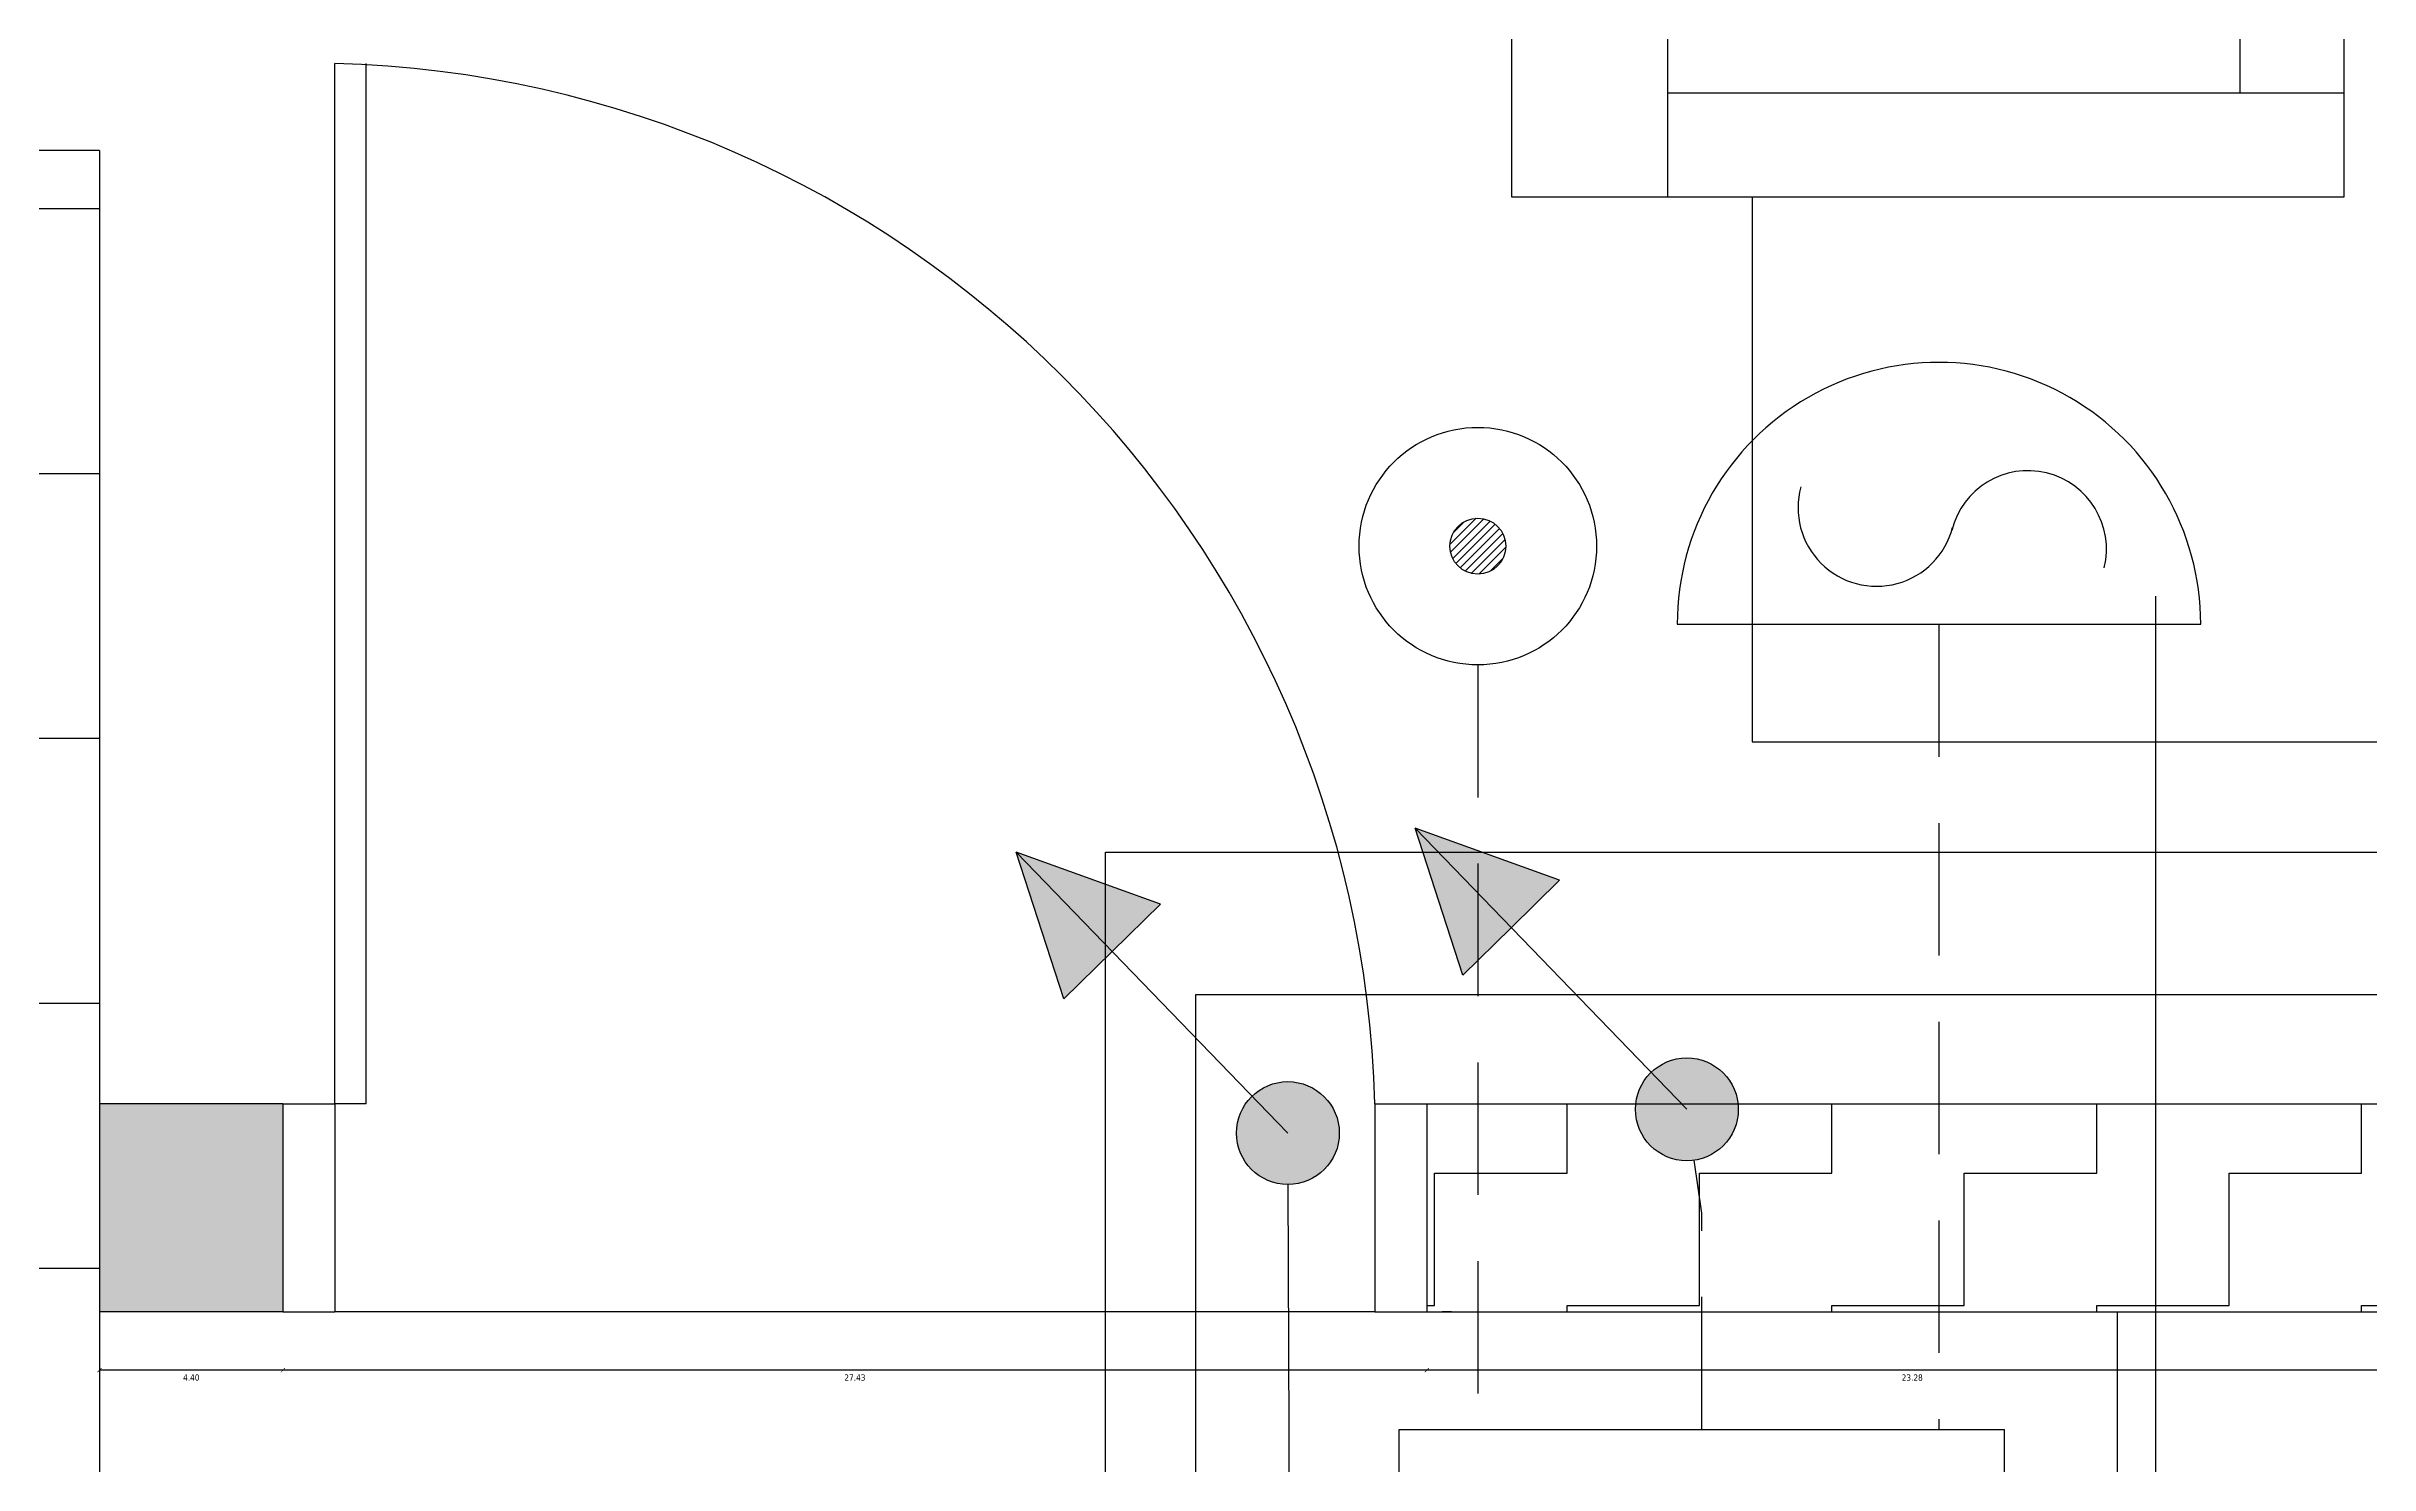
# Model space of a CAD drawing. Header units: millimetres. Extents: x 154 to 5560, y 36 to 724.
# Drawn here: x 4735.7 to 4791.4, y 171.4 to 205.4 of the extents above; entities that cross this region are included whole.
import ezdxf

# ---------------------------------------------------------------- set-up
doc = ezdxf.new("R2010")
doc.units = ezdxf.units.MM
doc.linetypes.add('ACAD_ISO03W100', pattern=[30, 12, -18])
doc.linetypes.add('HIDDEN2', pattern=[4.7625, 3.175, -1.5875])
for name, color, linetype in [('MİMARİ PLAN', 8, 'Continuous'), ('SEMBOL', 7, 'Continuous'), ('TP HATTI', 6, 'TELEFON_HATTI'), ('TV HATTI', 161, 'TV_HATTI'), ('zayıf akım', 2, 'HIDDEN2')]:
    doc.layers.add(name, color=color, linetype=linetype)
doc.styles.get("Standard").update_dxf_attribs({"font": 'arial.ttf'})
doc.styles.add('taho', font='tahoma.ttf')
doc.linetypes.add('TELEFON_HATTI', pattern='A,12.7,-5.08,["T",Standard,S=2.54,R=0,X=-2.54,Y=-1.27],-5.08', length=22.86)
doc.linetypes.add('TV_HATTI', pattern='A,12.7,-5.08,["TV",Standard,S=2.54,R=0,X=-2.54,Y=-1.27],-5.08', length=22.86)
doc.dimstyles.new('PATO', dxfattribs={"dimtxt": 0.15, "dimasz": 0.1, "dimexe": 0.02, "dimexo": 0, "dimgap": 0.1, "dimtad": 2, "dimzin": 1, "dimdsep": 46, "dimtxsty": 'taho', "dimblk": 'ARCHTICK', "dimcen": 0.1, "dimse1": 1, "dimse2": 1, "dimclrd": 256, "dimclre": 1, "dimclrt": 256, "dimadec": 0, "dimazin": 0, "dimtfac": 1, "dimtix": 1, "dimtmove": 0, "dimatfit": 3, "dimldrblk": 'ARCHTICK', "dimfxl": 1, "dimtolj": 1, "dimtzin": 0, "dimarcsym": 0})

# ---------------------------------------------------------------- blocks, each defined once
blk = doc.blocks.new('_ARCHTICK')
at = {"color": 0, "linetype": 'ByBlock', "const_width": 0.15}
blk.add_lwpolyline([(-0.5, -0.5), (0.5, 0.5)], dxfattribs=at)
blk = doc.blocks.new('*D217')
at = {"layer": 'Defpoints', "color": 0, "transparency": 16777216}
for p in [(4768.832, 182.441), (4792.111, 177.454), (4768.832, 173.655)]:
    blk.add_point(p, dxfattribs=at)
at = {"layer": 'MİMARİ PLAN', "lineweight": -2, "transparency": 16777216}
blk.add_line((4792.111, 173.655), (4768.832, 173.655), dxfattribs=at)
at = {"layer": 'MİMARİ PLAN', "lineweight": -2, "transparency": 16777216, "xscale": 0.1, "yscale": 0.1, "zscale": 0.1, "rotation": 180}
blk.add_blockref('_ARCHTICK', (4768.832, 173.655), dxfattribs=at)
at = {"layer": 'MİMARİ PLAN', "lineweight": -2, "transparency": 16777216, "xscale": 0.1, "yscale": 0.1, "zscale": 0.1}
blk.add_blockref('_ARCHTICK', (4792.111, 173.655), dxfattribs=at)
at = {"layer": 'MİMARİ PLAN', "transparency": 16777216, "insert": (4780.472, 173.476), "char_height": 0.15, "attachment_point": 5, "style": 'taho'}
blk.add_mtext('\\A1;23.28', dxfattribs=at)
blk = doc.blocks.new('*D218')
at = {"layer": 'Defpoints', "color": 0, "transparency": 16777216}
for p in [(4741.405, 180.04), (4768.832, 177.454), (4741.405, 173.655)]:
    blk.add_point(p, dxfattribs=at)
at = {"layer": 'MİMARİ PLAN', "lineweight": -2, "transparency": 16777216}
blk.add_line((4768.832, 173.655), (4741.405, 173.655), dxfattribs=at)
at = {"layer": 'MİMARİ PLAN', "lineweight": -2, "transparency": 16777216, "xscale": 0.1, "yscale": 0.1, "zscale": 0.1, "rotation": 180}
blk.add_blockref('_ARCHTICK', (4741.405, 173.655), dxfattribs=at)
at = {"layer": 'MİMARİ PLAN', "lineweight": -2, "transparency": 16777216, "xscale": 0.1, "yscale": 0.1, "zscale": 0.1}
blk.add_blockref('_ARCHTICK', (4768.832, 173.655), dxfattribs=at)
at = {"layer": 'MİMARİ PLAN', "transparency": 16777216, "insert": (4755.119, 173.477), "char_height": 0.15, "attachment_point": 5, "style": 'taho'}
blk.add_mtext('\\A1;27.43', dxfattribs=at)
blk = doc.blocks.new('*D219')
at = {"layer": 'Defpoints', "color": 0, "transparency": 16777216}
for p in [(4737.009, 180.04), (4741.405, 177.454), (4737.009, 173.655)]:
    blk.add_point(p, dxfattribs=at)
at = {"layer": 'MİMARİ PLAN', "lineweight": -2, "transparency": 16777216}
blk.add_line((4741.405, 173.655), (4737.009, 173.655), dxfattribs=at)
at = {"layer": 'MİMARİ PLAN', "lineweight": -2, "transparency": 16777216, "xscale": 0.1, "yscale": 0.1, "zscale": 0.1, "rotation": 180}
blk.add_blockref('_ARCHTICK', (4737.009, 173.655), dxfattribs=at)
at = {"layer": 'MİMARİ PLAN', "lineweight": -2, "transparency": 16777216, "xscale": 0.1, "yscale": 0.1, "zscale": 0.1}
blk.add_blockref('_ARCHTICK', (4741.405, 173.655), dxfattribs=at)
at = {"layer": 'MİMARİ PLAN', "transparency": 16777216, "insert": (4739.207, 173.477), "char_height": 0.15, "attachment_point": 5, "style": 'taho'}
blk.add_mtext('\\A1;4.40', dxfattribs=at)
blk = doc.blocks.new('*D226')
at = {"layer": 'Defpoints', "color": 0, "transparency": 16777216}
for p in [(4737.009, 180.04), (4863.67, 153.065), (4737.009, 136.067)]:
    blk.add_point(p, dxfattribs=at)
at = {"layer": 'MİMARİ PLAN', "lineweight": -2, "transparency": 16777216}
blk.add_line((4863.67, 136.067), (4737.009, 136.067), dxfattribs=at)
at = {"layer": 'MİMARİ PLAN', "lineweight": -2, "transparency": 16777216, "xscale": 0.1, "yscale": 0.1, "zscale": 0.1, "rotation": 180}
blk.add_blockref('_ARCHTICK', (4737.009, 136.067), dxfattribs=at)
at = {"layer": 'MİMARİ PLAN', "lineweight": -2, "transparency": 16777216, "xscale": 0.1, "yscale": 0.1, "zscale": 0.1}
blk.add_blockref('_ARCHTICK', (4863.67, 136.067), dxfattribs=at)
at = {"layer": 'MİMARİ PLAN', "transparency": 16777216, "insert": (4824.527, 135.889), "char_height": 0.15, "attachment_point": 5, "style": 'taho'}
blk.add_mtext('\\A1;126.66', dxfattribs=at)
blk = doc.blocks.new('ZİL')
at = {"layer": 'SEMBOL'}
blk.add_line((-1.94, 8.55), (-1.94, -16.45), dxfattribs=at)
for centre, radius, start, end in [((-1.94, -3.95), 12.5, 270, 90), ((3.62, -0.97), 3.75, 74.5857, 255.5327), ((1.64, -8.2), 3.75, 256.3371, 76.1225)]:
    blk.add_arc(centre, radius, start, end, dxfattribs=at)

msp = doc.modelspace()

# ---------------------------------------------------------------- hatches: boundary and pattern name
at = {"layer": 'MİMARİ PLAN', "transparency": 33554687}
h = msp.add_hatch(dxfattribs=at)
h.set_pattern_fill('ZIGZAG', color=256, style=0)
h.set_pattern_definition([(0, (4673.8374, 598.3724), (3.175, 3.175), [3.175, -3.175]), (90, (4677.0124, 598.3724), (-3.175, 3.175), [3.175, -3.175])])
h.paths.add_polyline_path([(4737.009, 202.889), (4729.529, 202.889), (4729.529, 129.669), (4737.009, 129.669)])
h.paths.add_polyline_path([(4729.529, 157.096), (4710.829, 157.096), (4710.829, 152.109), (4729.529, 152.109)])
h.paths.add_polyline_path([(4660.963, 157.096), (4642.263, 157.096), (4642.263, 242.441), (4663.958, 242.441), (4663.958, 247.428), (4637.276, 247.428), (4637.276, 152.109), (4660.963, 152.109)])
h.paths.add_polyline_path([(4707.089, 247.428), (4696.574, 247.428), (4696.574, 242.441), (4707.089, 242.441)])
at = {"layer": 'MİMARİ PLAN'}
msp.add_hatch(color=256, dxfattribs=at).paths.add_polyline_path([(4741.405, 180.04), (4737.009, 180.04), (4737.009, 175.053), (4741.405, 175.053)])
h = msp.add_hatch(dxfattribs=at)
h.set_pattern_fill('ZIGZAG', color=256, style=0)
h.set_pattern_definition([(0, (4670.5918, 632.4027), (3.175, 3.175), [3.175, -3.175]), (90, (4673.7668, 632.4027), (-3.175, 3.175), [3.175, -3.175])])
h.paths.add_polyline_path([(4790.691, 180.04), (4768.832, 180.04), (4768.832, 175.053), (4790.691, 175.053)])
h.paths.add_polyline_path([(4792.111, 180.04), (4790.691, 180.04), (4790.691, 175.053), (4792.111, 175.053)])
at = {"layer": 'TV HATTI'}
h = msp.add_hatch(color=0, dxfattribs=at)
h.dxf.hatch_style = 1
h.paths.add_polyline_path([(4768.55, 186.642), (4769.697, 183.124), (4770.856, 184.26)])
h.paths.add_polyline_path([(4768.55, 186.642), (4770.856, 184.26), (4772.015, 185.397)])
h = msp.add_hatch(color=0, dxfattribs=at)
h.dxf.hatch_style = 1
h.paths.add_polyline_path([(4758.983, 186.074), (4760.13, 182.555), (4761.289, 183.692)])
h.paths.add_polyline_path([(4758.983, 186.074), (4761.289, 183.692), (4762.448, 184.828)])
h = msp.add_hatch(color=0, dxfattribs=at)
h.dxf.hatch_style = 1
h.paths.add_polyline_path([(4775.069, 178.675, 1), (4775.069, 181.14, 1)])
h = msp.add_hatch(color=0, dxfattribs=at)
h.dxf.hatch_style = 1
h.paths.add_polyline_path([(4765.502, 178.106, 1), (4765.502, 180.571, 1)])

# ---------------------------------------------------------------- linework, layer by layer
at = {"layer": 'MİMARİ PLAN'}
for p, q in [((4770.872, 201.771), (4770.872, 238.824)), ((4774.612, 201.771), (4774.612, 238.824)), ((4790.818, 238.824), (4790.818, 201.771)), ((4788.325, 236.331), (4788.325, 204.264)), ((4742.652, 180.04), (4742.652, 204.973)), ((4743.4, 180.04), (4743.4, 204.973)), ((4790.818, 204.264), (4774.612, 204.264)), ((4737.009, 202.889), (4729.529, 202.889)), ((4790.818, 201.771), (4770.872, 201.771)), ((4786.308, 192.21), (4786.308, 102.906)), ((4741.405, 180.04), (4742.652, 180.04)), ((4742.652, 180.04), (4742.652, 175.053)), ((4743.4, 180.04), (4742.652, 180.04)), ((4767.585, 180.04), (4767.585, 175.053)), ((4767.585, 180.04), (4768.832, 180.04)), ((4741.405, 175.053), (4742.652, 175.053)), ((4767.585, 175.053), (4742.652, 175.053)), ((4767.585, 175.053), (4768.832, 175.053)), ((4785.383, 175.053), (4785.383, 79.803))]:
    msp.add_line(p, q, dxfattribs=at)
at = {"layer": 'MİMARİ PLAN', "ltscale": 0.1}
msp.add_line((4737.009, 202.889), (4737.009, 129.669), dxfattribs=at)
at = {"layer": 'MİMARİ PLAN', "ltscale": 0.2}
for p, q in [((4741.405, 180.04), (4737.009, 180.04)), ((4741.405, 180.04), (4741.405, 175.053)), ((4768.832, 180.04), (4792.111, 180.04)), ((4768.832, 180.04), (4768.832, 175.053)), ((4741.405, 175.053), (4737.009, 175.053)), ((4768.832, 175.053), (4792.111, 175.053)), ((4769.423, 175.053), (4769.203, 175.053))]:
    msp.add_line(p, q, dxfattribs=at)
at = {"layer": 'MİMARİ PLAN'}
msp.add_lwpolyline([(4776.637, 201.771), (4776.637, 188.714), (4844.907, 188.714), (4844.907, 202.42)], dxfattribs=at)
msp.add_arc((4741.979, 179.366), 25.615, 1.5063, 88.4937, dxfattribs=at)
at = {"layer": 'SEMBOL'}
for p, q in [((4770.014, 194.074), (4769.386, 193.446)), ((4770.201, 194.06), (4769.401, 193.26)), ((4770.35, 194.008), (4769.453, 193.11)), ((4769.73, 193.991), (4769.47, 193.731)), ((4770.474, 193.93), (4769.531, 192.987)), ((4770.575, 193.83), (4769.631, 192.886)), ((4770.654, 193.708), (4769.753, 192.806)), ((4770.709, 193.561), (4769.9, 192.752)), ((4770.726, 193.377), (4770.083, 192.734)), ((4770.657, 193.107), (4770.354, 192.803)), ((4768.172, 172.235), (4782.681, 172.235)), ((4768.172, 157.726), (4768.172, 172.235)), ((4782.681, 157.726), (4782.681, 172.235))]:
    msp.add_line(p, q, dxfattribs=at)
for radius in [2.847, 0.671]:
    msp.add_circle((4770.056, 193.405), radius, dxfattribs=at)
at = {"layer": 'TP HATTI'}
for p, q in [((4761.131, 177.283), (4761.131, 186.074)), ((4761.131, 186.074), (4804.116, 186.074)), ((4761.131, 154.952), (4761.131, 177.283))]:
    msp.add_line(p, q, dxfattribs=at)
at = {"layer": 'TV HATTI'}
for p, q in [((4769.697, 183.124), (4768.55, 186.642)), ((4772.015, 185.397), (4768.55, 186.642)), ((4765.502, 179.338), (4758.983, 186.074)), ((4760.13, 182.555), (4758.983, 186.074)), ((4762.448, 184.828), (4758.983, 186.074)), ((4770.856, 184.26), (4772.015, 185.397)), ((4761.289, 183.692), (4762.448, 184.828)), ((4770.856, 184.26), (4769.697, 183.124)), ((4761.289, 183.692), (4760.13, 182.555)), ((4763.291, 153.735), (4763.291, 182.658)), ((4763.291, 182.658), (4839.819, 182.658)), ((4765.616, 152.884), (4765.507, 178.106))]:
    msp.add_line(p, q, dxfattribs=at)
for centre in [(4775.069, 179.907), (4765.502, 179.338)]:
    msp.add_circle(centre, 1.233, dxfattribs=at)
at = {"layer": 'zayıf akım'}
for p, q in [((4781.111, 191.532), (4781.111, 172.235)), ((4770.056, 190.558), (4770.056, 172.235)), ((4775.427, 177.419), (4775.244, 178.687)), ((4775.427, 172.235), (4775.427, 177.419))]:
    msp.add_line(p, q, dxfattribs=at)
at = {"layer": 'zayıf akım', "linetype": 'ByBlock'}
msp.add_line((4775.069, 179.907), (4768.55, 186.642), dxfattribs=at)

# ---------------------------------------------------------------- block references
at = {"layer": 'SEMBOL', "linetype": 'ACAD_ISO03W100', "ltscale": 10, "xscale": 0.5020480890598551, "yscale": 0.5020480890598551, "zscale": 0.5020480890598551, "rotation": 89.99999999999993}
msp.add_blockref('ZİL', (4779.13, 192.508), dxfattribs=at)

# ---------------------------------------------------------------- dimensions: what is measured, and where the dimension line sits
at = {"layer": 'MİMARİ PLAN'}
for base, p1, p2, picture, middle in [((4768.832, 173.655), (4792.111, 177.454), (4768.832, 182.441), '*D217', (4780.472, 173.476)), ((4737.009, 173.655), (4741.405, 177.454), (4737.009, 180.04), '*D219', (4739.207, 173.477)), ((4741.405, 173.655), (4768.832, 177.454), (4741.405, 180.04), '*D218', (4755.119, 173.477))]:
    dim = msp.add_linear_dim(base=base, p1=p1, p2=p2, dimstyle='PATO', dxfattribs=at)
    dim.commit()
    dim.dimension.update_dxf_attribs({"geometry": picture, "text_midpoint": middle})
dim = msp.add_linear_dim(base=(4737.009, 136.067), p1=(4863.67, 153.065), p2=(4737.009, 180.04), dimstyle='PATO', dxfattribs=at)
dim.commit()
dim.dimension.update_dxf_attribs({"geometry": '*D226', "text_midpoint": (4824.527, 136.067), "dimtype": 160})

doc.saveas('drawing.dxf')
